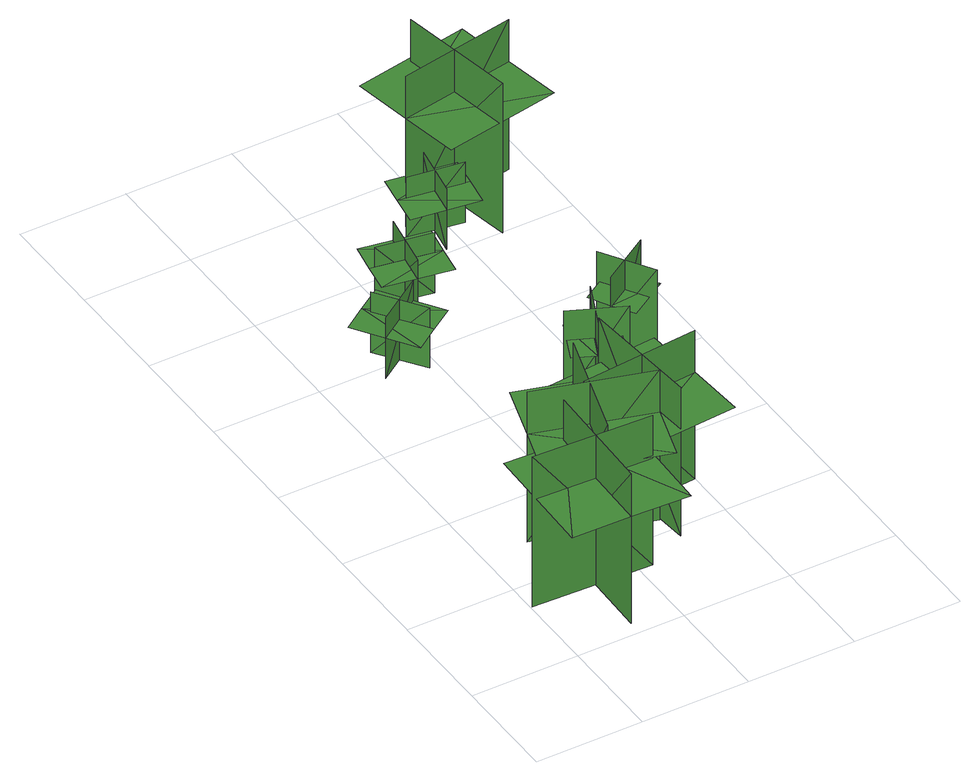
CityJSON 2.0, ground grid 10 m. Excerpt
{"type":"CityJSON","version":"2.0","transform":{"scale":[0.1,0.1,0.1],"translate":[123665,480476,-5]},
"CityObjects":{
"tree1":{"type":"SolitaryVegetationObject","geometry":[{"type":"MultiSurface","lod":"1","boundaries":[[[0,1,2]],[[0,2,3]],[[4,5,6]],[[4,6,7]],[[8,9,10]],[[8,10,11]],[[8,11,12]],[[8,12,13]]]}]},
"tree2":{"type":"SolitaryVegetationObject","geometry":[{"type":"MultiSurface","lod":"1","boundaries":[[[14,15,16]],[[14,16,17]],[[18,19,20]],[[18,20,21]],[[22,23,24]],[[22,24,25]],[[22,25,26]],[[22,26,27]]]}]},
"tree3":{"type":"SolitaryVegetationObject","geometry":[{"type":"MultiSurface","lod":"1","boundaries":[[[28,29,30]],[[28,30,31]],[[32,33,34]],[[32,34,35]],[[36,37,38]],[[36,38,39]],[[36,39,40]],[[36,40,41]]]}]},
"tree4":{"type":"SolitaryVegetationObject","geometry":[{"type":"MultiSurface","lod":"1","boundaries":[[[42,43,44]],[[42,44,45]],[[46,47,48]],[[46,48,49]],[[50,51,52]],[[50,52,53]],[[50,53,54]],[[50,54,55]]]}]},
"tree5":{"type":"SolitaryVegetationObject","geometry":[{"type":"MultiSurface","lod":"1","boundaries":[[[56,57,58]],[[56,58,59]],[[60,61,62]],[[60,62,63]],[[64,65,66]],[[64,66,67]],[[64,67,68]],[[64,68,69]]]}]},
"tree6":{"type":"SolitaryVegetationObject","geometry":[{"type":"MultiSurface","lod":"1","boundaries":[[[70,71,72]],[[70,72,73]],[[74,75,76]],[[74,76,77]],[[78,79,80]],[[78,80,81]],[[78,81,82]],[[78,82,83]]]}]},
"tree7":{"type":"SolitaryVegetationObject","geometry":[{"type":"MultiSurface","lod":"1","boundaries":[[[84,85,86]],[[84,86,87]],[[88,89,90]],[[88,90,91]],[[92,93,94]],[[92,94,95]],[[92,95,96]],[[92,96,97]]]}]},
"tree8":{"type":"SolitaryVegetationObject","geometry":[{"type":"MultiSurface","lod":"1","boundaries":[[[98,99,100]],[[98,100,101]],[[102,103,104]],[[102,104,105]],[[106,107,108]],[[106,108,109]],[[106,109,110]],[[106,110,111]]]}]},
"tree9":{"type":"SolitaryVegetationObject","geometry":[{"type":"MultiSurface","lod":"1","boundaries":[[[112,113,114]],[[112,114,115]],[[116,117,118]],[[116,118,119]],[[120,121,122]],[[120,122,123]],[[120,123,124]],[[120,124,125]]]}]}
},
"vertices":[
[112,68,7],[1,72,7],[1,72,161],[112,68,161],[61,122,7],[58,12,7],[58,12,161],[61,122,161],[61,122,117],[6,124,117],[3,13,117],[58,12,117],[113,10,117],[117,120,117],
[105,179,9],[73,73,9],[73,73,163],[105,179,163],[40,144,9],[146,113,9],[146,113,163],[40,144,163],[40,144,120],[24,91,120],[130,60,120],[146,113,120],[162,166,120],[56,197,120],
[149,85,10],[139,196,10],[139,196,163],[149,85,163],[197,142,10],[86,132,10],[86,132,163],[197,142,163],[197,142,120],[192,197,120],[82,187,120],[86,132,120],[91,77,120],[201,86,120],
[53,384,9],[53,384,71],[97,414,71],[97,414,9],[60,419,9],[60,419,71],[90,377,71],[90,377,9],[56,426,51],[34,411,51],[70,358,51],[92,373,51],[114,388,51],[78,441,51],
[123,488,9],[123,488,71],[114,435,71],[114,435,9],[144,458,9],[144,458,71],[93,467,71],[93,467,9],[151,456,51],[156,483,51],[93,494,51],[88,467,51],[84,441,51],[147,430,51],
[159,283,10],[208,261,10],[208,261,103],[159,283,103],[172,249,10],[172,249,103],[194,299,103],[194,299,10],[172,251,73],[193,242,73],[211,282,73],[190,291,73],[169,300,73],[152,260,73],
[222,335,10],[251,289,10],[251,289,103],[222,335,103],[214,300,10],[214,300,103],[260,329,103],[260,329,10],[215,301,73],[227,282,73],[264,305,73],[252,324,73],[240,343,73],[204,320,73],
[181,500,10],[181,500,72],[190,553,72],[190,553,10],[161,530,10],[161,530,72],[212,522,72],[212,522,10],[153,531,51],[149,504,51],[212,495,51],[216,521,51],[220,548,51],[157,557,51],
[213,608,6],[233,499,6],[233,499,160],[213,608,160],[171,547,6],[280,567,6],[280,567,160],[171,547,160],[171,547,117],[181,493,117],[290,513,117],[280,567,117],[270,622,117],[161,602,117]
]}
